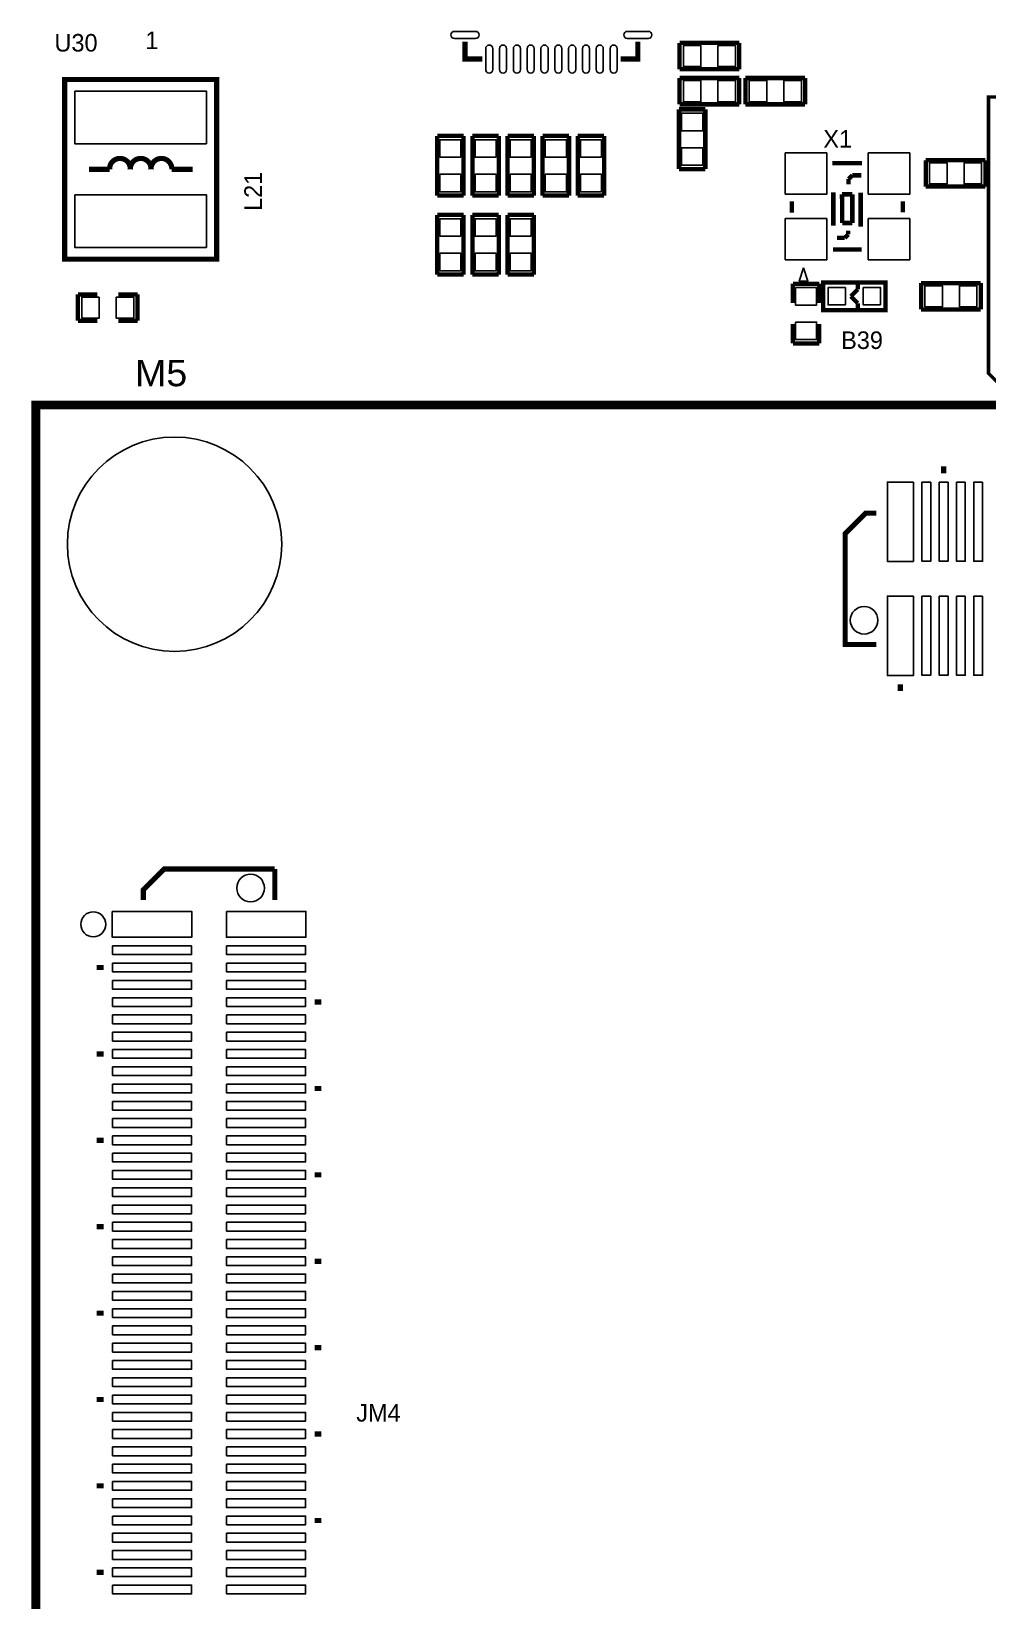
# Model space of a CAD drawing. Extents: x -41 to 160, y -9 to 129.
# Drawn here: x 36.14 to 63.8, y 39.73 to 85.14 of the extents above; entities that cross this region are included whole.
import ezdxf

# ---------------------------------------------------------------- set-up
doc = ezdxf.new("R2010")
doc.units = 0
for name, color, linetype in [('BG_SILKSCREEN_TOP', 7, 'CONTINUOUS'), ('PG_SILKSCREEN_TOP', 2, 'CONTINUOUS'), ('PIN_TOP', 1, 'CONTINUOUS'), ('RD_SILKSCREEN_TOP', 40, 'CONTINUOUS')]:
    doc.layers.add(name, color=color, linetype=linetype)

msp = doc.modelspace()

# ---------------------------------------------------------------- linework, layer by layer
at = {"layer": 'BG_SILKSCREEN_TOP', "const_width": 0.254}
for points in [[(66.39306, 14.3129), (36.26358, 14.3129), (36.26358, 74.32548), (41.13784, 74.32548)], [(41.13784, 74.32548), (88.69426, 74.32548)]]:
    msp.add_lwpolyline(points, dxfattribs=at)
at = {"layer": 'PG_SILKSCREEN_TOP'}
for points, const_width in [([(48.681005, 84.834755), (48.681005, 84.334756), (49.181004, 84.334756)], 0.150012), ([(53.180996, 84.334756), (53.680995, 84.334756), (53.680995, 84.834755)], 0.150012), ([(54.8894, 84.802751), (54.8894, 84.040751)], 0.127), ([(56.6166, 84.802751), (54.8894, 84.802751)], 0.127), ([(56.6166, 84.040751), (56.6166, 84.802751)], 0.127), ([(54.8894, 84.040751), (56.6166, 84.040751)], 0.127), ([(41.498876, 78.542845), (41.498876, 83.742835), (37.098884, 83.742835), (37.098884, 78.542845), (41.498876, 78.542845)], 0.150012), ([(54.8894, 83.786751), (54.8894, 83.024751)], 0.127), ([(56.6166, 83.786751), (54.8894, 83.786751)], 0.127), ([(56.6166, 83.024751), (56.6166, 83.786751)], 0.127), ([(56.7944, 83.786751), (56.7944, 83.024751)], 0.127), ([(58.5216, 83.786751), (56.7944, 83.786751)], 0.127), ([(58.5216, 83.024751), (58.5216, 83.786751)], 0.127), ([(64.826007, 74.240009), (63.826009, 75.240007), (63.826009, 83.239991), (72.825991, 83.239991), (72.825991, 74.240009), (64.826007, 74.240009)], 0.1), ([(54.871899, 82.880251), (54.871899, 81.153051)], 0.127), ([(55.633899, 82.880251), (54.871899, 82.880251)], 0.127), ([(54.8894, 83.024751), (56.6166, 83.024751)], 0.127), ([(55.633899, 81.153051), (55.633899, 82.880251)], 0.127), ([(56.7944, 83.024751), (58.5216, 83.024751)], 0.127), ([(47.879, 82.110351), (47.879, 80.383151)], 0.127), ([(48.641, 82.110351), (47.879, 82.110351)], 0.127), ([(48.641, 80.383151), (48.641, 82.110351)], 0.127), ([(48.895, 82.110351), (48.895, 80.383151)], 0.127), ([(49.657, 82.110351), (48.895, 82.110351)], 0.127), ([(49.657, 80.383151), (49.657, 82.110351)], 0.127), ([(49.911, 82.110351), (49.911, 80.383151)], 0.127), ([(50.673, 82.110351), (49.911, 82.110351)], 0.127), ([(50.673, 80.383151), (50.673, 82.110351)], 0.127), ([(50.927, 82.110351), (50.927, 80.383151)], 0.127), ([(51.689, 82.110351), (50.927, 82.110351)], 0.127), ([(51.689, 80.383151), (51.689, 82.110351)], 0.127), ([(51.943, 82.110351), (51.943, 80.383151)], 0.127), ([(52.705, 82.110351), (51.943, 82.110351)], 0.127), ([(52.705, 80.383151), (52.705, 82.110351)], 0.127), ([(59.306993, 81.320919), (60.166987, 81.320919)], 0.127), ([(62.009299, 81.407), (62.009299, 80.645)], 0.127), ([(63.736499, 81.407), (62.009299, 81.407)], 0.127), ([(63.736499, 80.645), (63.736499, 81.407)], 0.127), ([(37.798883, 81.14284), (38.398882, 81.14284)], 0.150012), ([(40.198878, 81.14284), (40.798877, 81.14284)], 0.150012), ([(54.871899, 81.153051), (55.633899, 81.153051)], 0.127), ([(59.776893, 80.8609), (59.886901, 80.970907)], 0.127), ([(59.776893, 80.711116), (59.776893, 80.8609)], 0.127), ([(59.886901, 80.970907), (60.146895, 80.970907)], 0.127), ([(47.879, 80.383151), (48.641, 80.383151)], 0.127), ([(48.895, 80.383151), (49.657, 80.383151)], 0.127), ([(49.911, 80.383151), (50.673, 80.383151)], 0.127), ([(50.927, 80.383151), (51.689, 80.383151)], 0.127), ([(51.943, 80.383151), (52.705, 80.383151)], 0.127), ([(59.336889, 79.510915), (59.336889, 80.481018)], 0.127), ([(59.586901, 80.421023), (59.596807, 79.5909)], 0.127), ([(59.886901, 80.421023), (59.586901, 80.421023)], 0.127), ([(59.886901, 79.5909), (59.886901, 80.421023)], 0.127), ([(60.126905, 79.48102), (60.126905, 80.47101)], 0.127), ([(62.009299, 80.645), (63.736499, 80.645)], 0.127), ([(58.13679, 79.890899), (58.13679, 80.221099)], 0.127), ([(61.346791, 79.90111), (61.346791, 80.221099)], 0.127), ([(47.879, 79.824351), (47.879, 78.097151)], 0.127), ([(48.641, 79.824351), (47.879, 79.824351)], 0.127), ([(48.641, 78.097151), (48.641, 79.824351)], 0.127), ([(48.895, 79.824351), (48.895, 78.097151)], 0.127), ([(49.657, 79.824351), (48.895, 79.824351)], 0.127), ([(49.657, 78.097151), (49.657, 79.824351)], 0.127), ([(49.911, 79.824351), (49.911, 78.097151)], 0.127), ([(50.673, 79.824351), (49.911, 79.824351)], 0.127), ([(50.673, 78.097151), (50.673, 79.824351)], 0.127), ([(59.596807, 79.5909), (59.886901, 79.5909)], 0.127), ([(59.446897, 79.160903), (59.666886, 79.160903)], 0.127), ([(59.666886, 79.160903), (59.766987, 79.261005)], 0.127), ([(59.766987, 79.261005), (59.766987, 79.371012)], 0.127), ([(59.326805, 78.821102), (60.156903, 78.821102)], 0.127), ([(47.879, 78.097151), (48.641, 78.097151)], 0.127), ([(48.895, 78.097151), (49.657, 78.097151)], 0.127), ([(49.911, 78.097151), (50.673, 78.097151)], 0.127), ([(58.166, 77.833499), (58.166, 77.274699)], 0.127), ([(58.928, 77.833499), (58.166, 77.833499)], 0.127), ([(58.928, 77.274699), (58.928, 77.833499)], 0.127), ([(60.843897, 77.070001), (60.843897, 77.869999), (59.044103, 77.869999), (59.044103, 77.070001), (60.843897, 77.070001)], 0.127), ([(59.843899, 77.47), (60.044101, 77.669898)], 0.127), ([(60.044101, 77.669898), (60.044101, 77.810106)], 0.127), ([(63.6016, 77.851), (61.8744, 77.851)], 0.127), ([(61.8744, 77.851), (61.8744, 77.089)], 0.127), ([(63.6016, 77.089), (63.6016, 77.851)], 0.127), ([(38.04158, 77.52334), (37.48278, 77.52334)], 0.127), ([(37.48278, 77.52334), (37.48278, 76.76134)], 0.127), ([(39.20998, 77.52334), (38.65118, 77.52334)], 0.127), ([(39.20998, 76.76134), (39.20998, 77.52334)], 0.127), ([(60.044101, 77.270102), (59.843899, 77.47)], 0.127), ([(60.044101, 77.119988), (60.044101, 77.270102)], 0.127), ([(37.48278, 76.76134), (38.04158, 76.76134)], 0.127), ([(38.65118, 76.76134), (39.20998, 76.76134)], 0.127), ([(61.8744, 77.089), (63.6016, 77.089)], 0.127), ([(58.166, 76.665099), (58.166, 76.106299)], 0.127), ([(58.928, 76.106299), (58.928, 76.665099)], 0.127), ([(58.166, 76.106299), (58.928, 76.106299)], 0.127), ([(62.527383, 72.345906), (62.527383, 72.545905)], 0.150012), ([(60.5774, 71.195895), (60.2774, 71.195895), (59.677402, 70.595896), (59.677402, 67.395903), (60.5774, 67.395903)], 0.150012), ([(61.277398, 66.045893), (61.277398, 66.245892)], 0.150012), ([(43.177409, 60.895916), (39.977416, 60.895916), (39.377417, 60.295917), (39.377417, 59.995918)], 0.150012), ([(43.177409, 59.995918), (43.177409, 60.895916)], 0.150012), ([(38.227406, 58.045934), (38.027407, 58.045934)], 0.150012), ([(44.527419, 57.045936), (44.32742, 57.045936)], 0.150012), ([(38.227406, 55.545914), (38.027407, 55.545914)], 0.150012), ([(44.527419, 54.545916), (44.32742, 54.545916)], 0.150012), ([(38.227406, 53.045919), (38.027407, 53.045919)], 0.150012), ([(44.527419, 52.045921), (44.32742, 52.045921)], 0.150012), ([(38.227406, 50.545924), (38.027407, 50.545924)], 0.150012), ([(44.527419, 49.545926), (44.32742, 49.545926)], 0.150012), ([(38.227406, 48.045929), (38.027407, 48.045929)], 0.150012), ([(44.527419, 47.045931), (44.32742, 47.045931)], 0.150012), ([(38.227406, 45.545934), (38.027407, 45.545934)], 0.150012), ([(44.527419, 44.545936), (44.32742, 44.545936)], 0.150012), ([(38.227406, 43.045913), (38.027407, 43.045913)], 0.150012), ([(44.527419, 42.045915), (44.32742, 42.045915)], 0.150012), ([(38.227406, 40.545918), (38.027407, 40.545918)], 0.150012)]:
    msp.add_lwpolyline(points, dxfattribs=dict(at, const_width=const_width))
at = {"layer": 'PG_SILKSCREEN_TOP', "const_width": 0.150012}
for points in [[(38.398882, 81.14284, -1.05711), (38.998881, 81.14284)], [(38.998881, 81.14284, -1.057098), (39.598879, 81.14284)], [(39.598879, 81.14284, -1.05711), (40.198878, 81.14284)]]:
    msp.add_lwpolyline(points, format="xyb", dxfattribs=at)
at = {"layer": 'PG_SILKSCREEN_TOP'}
msp.add_lwpolyline([(58.476896, 78.293011), (58.349896, 77.912011), (58.603896, 77.912011)], close=True, dxfattribs=at)
msp.add_lwpolyline([(38.288392, 59.295919, 1), (37.566434, 59.295928, 1)], format="xyb", close=True, dxfattribs=at)
at = {"layer": 'PIN_TOP'}
for points in [[(48.985805, 84.933155), (48.376205, 84.933155, -1), (48.376205, 85.136355), (48.985805, 85.136355, -1)], [(53.985795, 84.933155), (53.376195, 84.933155, -1), (53.376195, 85.136355), (53.985795, 85.136355, -1)], [(49.279404, 84.029956), (49.279404, 84.639556, -1), (49.482604, 84.639556), (49.482604, 84.029956, -1)], [(49.679403, 84.029956), (49.679403, 84.639556, -1), (49.882603, 84.639556), (49.882603, 84.029956, -1)], [(50.079402, 84.029956), (50.079402, 84.639556, -1), (50.282602, 84.639556), (50.282602, 84.029956, -1)], [(50.479401, 84.029956), (50.479401, 84.639556, -1), (50.682601, 84.639556), (50.682601, 84.029956, -1)], [(50.8794, 84.029956), (50.8794, 84.639556, -1), (51.0826, 84.639556), (51.0826, 84.029956, -1)], [(51.2794, 84.029956), (51.2794, 84.639556, -1), (51.4826, 84.639556), (51.4826, 84.029956, -1)], [(51.679399, 84.029956), (51.679399, 84.639556, -1), (51.882599, 84.639556), (51.882599, 84.029956, -1)], [(52.079398, 84.029956), (52.079398, 84.639556, -1), (52.282598, 84.639556), (52.282598, 84.029956, -1)], [(52.479397, 84.029956), (52.479397, 84.639556, -1), (52.682597, 84.639556), (52.682597, 84.029956, -1)], [(52.879396, 84.029956), (52.879396, 84.639556, -1), (53.082596, 84.639556), (53.082596, 84.029956, -1)]]:
    msp.add_lwpolyline(points, format="xyb", close=True, dxfattribs=at)
for points in [[(55.506899, 84.726551), (55.506899, 84.116951), (54.998899, 84.116951), (54.998899, 84.726551)], [(56.507101, 84.726551), (56.507101, 84.116951), (55.999101, 84.116951), (55.999101, 84.726551)], [(55.506899, 83.710551), (55.506899, 83.100951), (54.998899, 83.100951), (54.998899, 83.710551)], [(56.507101, 83.710551), (56.507101, 83.100951), (55.999101, 83.100951), (55.999101, 83.710551)], [(57.411899, 83.710551), (57.411899, 83.100951), (56.903899, 83.100951), (56.903899, 83.710551)], [(58.412101, 83.710551), (58.412101, 83.100951), (57.904101, 83.100951), (57.904101, 83.710551)], [(41.20388, 81.880837), (37.39388, 81.880837), (37.39388, 83.404837), (41.20388, 83.404837)], [(55.557699, 82.262751), (54.948099, 82.262751), (54.948099, 82.770751), (55.557699, 82.770751)], [(48.5648, 81.492852), (47.9552, 81.492852), (47.9552, 82.000852), (48.5648, 82.000852)], [(49.5808, 81.492852), (48.9712, 81.492852), (48.9712, 82.000852), (49.5808, 82.000852)], [(50.5968, 81.492852), (49.9872, 81.492852), (49.9872, 82.000852), (50.5968, 82.000852)], [(51.6128, 81.492852), (51.0032, 81.492852), (51.0032, 82.000852), (51.6128, 82.000852)], [(52.6288, 81.492852), (52.0192, 81.492852), (52.0192, 82.000852), (52.6288, 82.000852)], [(55.557699, 81.26255), (54.948099, 81.26255), (54.948099, 81.77055), (55.557699, 81.77055)], [(57.947052, 80.421074), (57.947052, 81.62097), (59.146948, 81.62097), (59.146948, 80.421074)], [(60.346844, 80.421074), (60.346844, 81.62097), (61.54674, 81.62097), (61.54674, 80.421074)], [(62.626799, 81.3308), (62.626799, 80.7212), (62.118799, 80.7212), (62.118799, 81.3308)], [(63.627, 81.3308), (63.627, 80.7212), (63.119, 80.7212), (63.119, 81.3308)], [(48.5648, 80.492651), (47.9552, 80.492651), (47.9552, 81.000651), (48.5648, 81.000651)], [(49.5808, 80.492651), (48.9712, 80.492651), (48.9712, 81.000651), (49.5808, 81.000651)], [(50.5968, 80.492651), (49.9872, 80.492651), (49.9872, 81.000651), (50.5968, 81.000651)], [(51.6128, 80.492651), (51.0032, 80.492651), (51.0032, 81.000651), (51.6128, 81.000651)], [(52.6288, 80.492651), (52.0192, 80.492651), (52.0192, 81.000651), (52.6288, 81.000651)], [(41.20388, 78.880843), (37.39388, 78.880843), (37.39388, 80.404843), (41.20388, 80.404843)], [(48.5648, 79.206852), (47.9552, 79.206852), (47.9552, 79.714852), (48.5648, 79.714852)], [(49.5808, 79.206852), (48.9712, 79.206852), (48.9712, 79.714852), (49.5808, 79.714852)], [(50.5968, 79.206852), (49.9872, 79.206852), (49.9872, 79.714852), (50.5968, 79.714852)], [(57.947052, 78.521052), (57.947052, 79.720948), (59.146948, 79.720948), (59.146948, 78.521052)], [(60.346844, 78.521052), (60.346844, 79.720948), (61.54674, 79.720948), (61.54674, 78.521052)], [(48.5648, 78.206651), (47.9552, 78.206651), (47.9552, 78.714651), (48.5648, 78.714651)], [(49.5808, 78.206651), (48.9712, 78.206651), (48.9712, 78.714651), (49.5808, 78.714651)], [(50.5968, 78.206651), (49.9872, 78.206651), (49.9872, 78.714651), (50.5968, 78.714651)], [(58.2422, 77.724), (58.8518, 77.724), (58.8518, 77.216), (58.2422, 77.216)], [(59.68605, 77.21995), (59.18595, 77.21995), (59.18595, 77.72005), (59.68605, 77.72005)], [(60.70205, 77.21995), (60.20195, 77.21995), (60.20195, 77.72005), (60.70205, 77.72005)], [(61.983899, 77.1652), (61.983899, 77.7748), (62.491899, 77.7748), (62.491899, 77.1652)], [(62.984101, 77.1652), (62.984101, 77.7748), (63.492101, 77.7748), (63.492101, 77.1652)], [(38.100279, 77.44714), (38.100279, 76.83754), (37.592279, 76.83754), (37.592279, 77.44714)], [(39.100481, 77.44714), (39.100481, 76.83754), (38.592481, 76.83754), (38.592481, 77.44714)], [(58.2422, 76.723799), (58.8518, 76.723799), (58.8518, 76.215799), (58.2422, 76.215799)], [(61.652442, 72.095906), (61.652442, 69.795911), (60.902355, 69.795911), (60.902355, 72.095906)], [(62.154384, 72.088908), (62.154384, 69.802908), (61.900384, 69.802908), (61.900384, 72.088908)], [(62.654383, 72.088908), (62.654383, 69.802908), (62.400383, 69.802908), (62.400383, 72.088908)], [(63.154382, 72.088908), (63.154382, 69.802908), (62.900382, 69.802908), (62.900382, 72.088908)], [(63.654381, 72.088908), (63.654381, 69.802908), (63.400381, 69.802908), (63.400381, 72.088908)], [(61.652442, 68.795887), (61.652442, 66.495892), (60.902355, 66.495892), (60.902355, 68.795887)], [(62.154384, 68.78889), (62.154384, 66.50289), (61.900384, 66.50289), (61.900384, 68.78889)], [(62.654383, 68.78889), (62.654383, 66.50289), (62.400383, 66.50289), (62.400383, 68.78889)], [(63.154382, 68.78889), (63.154382, 66.50289), (62.900382, 66.50289), (62.900382, 68.78889)], [(63.654381, 68.78889), (63.654381, 66.50289), (63.400381, 66.50289), (63.400381, 68.78889)], [(38.477406, 59.670963), (40.777401, 59.670963), (40.777401, 58.920875), (38.477406, 58.920875)], [(41.777425, 59.670963), (44.07742, 59.670963), (44.07742, 58.920875), (41.777425, 58.920875)], [(38.484404, 58.672933), (40.770404, 58.672933), (40.770404, 58.418933), (38.484404, 58.418933)], [(41.784422, 58.672933), (44.070422, 58.672933), (44.070422, 58.418933), (41.784422, 58.418933)], [(38.484404, 58.172934), (40.770404, 58.172934), (40.770404, 57.918934), (38.484404, 57.918934)], [(41.784422, 58.172934), (44.070422, 58.172934), (44.070422, 57.918934), (41.784422, 57.918934)], [(38.484404, 57.672935), (40.770404, 57.672935), (40.770404, 57.418935), (38.484404, 57.418935)], [(41.784422, 57.672935), (44.070422, 57.672935), (44.070422, 57.418935), (41.784422, 57.418935)], [(38.484404, 57.172936), (40.770404, 57.172936), (40.770404, 56.918936), (38.484404, 56.918936)], [(41.784422, 57.172936), (44.070422, 57.172936), (44.070422, 56.918936), (41.784422, 56.918936)], [(38.484404, 56.672912), (40.770404, 56.672912), (40.770404, 56.418912), (38.484404, 56.418912)], [(41.784422, 56.672912), (44.070422, 56.672912), (44.070422, 56.418912), (41.784422, 56.418912)], [(38.484404, 56.172913), (40.770404, 56.172913), (40.770404, 55.918913), (38.484404, 55.918913)], [(41.784422, 56.172913), (44.070422, 56.172913), (44.070422, 55.918913), (41.784422, 55.918913)], [(38.484404, 55.672914), (40.770404, 55.672914), (40.770404, 55.418914), (38.484404, 55.418914)], [(41.784422, 55.672914), (44.070422, 55.672914), (44.070422, 55.418914), (41.784422, 55.418914)], [(38.484404, 55.172915), (40.770404, 55.172915), (40.770404, 54.918915), (38.484404, 54.918915)], [(41.784422, 55.172915), (44.070422, 55.172915), (44.070422, 54.918915), (41.784422, 54.918915)], [(38.484404, 54.672916), (40.770404, 54.672916), (40.770404, 54.418916), (38.484404, 54.418916)], [(41.784422, 54.672916), (44.070422, 54.672916), (44.070422, 54.418916), (41.784422, 54.418916)], [(38.484404, 54.172917), (40.770404, 54.172917), (40.770404, 53.918917), (38.484404, 53.918917)], [(41.784422, 54.172917), (44.070422, 54.172917), (44.070422, 53.918917), (41.784422, 53.918917)], [(38.484404, 53.672918), (40.770404, 53.672918), (40.770404, 53.418918), (38.484404, 53.418918)], [(41.784422, 53.672918), (44.070422, 53.672918), (44.070422, 53.418918), (41.784422, 53.418918)], [(38.484404, 53.172919), (40.770404, 53.172919), (40.770404, 52.918919), (38.484404, 52.918919)], [(41.784422, 53.172919), (44.070422, 53.172919), (44.070422, 52.918919), (41.784422, 52.918919)], [(38.484404, 52.67292), (40.770404, 52.67292), (40.770404, 52.41892), (38.484404, 52.41892)], [(41.784422, 52.67292), (44.070422, 52.67292), (44.070422, 52.41892), (41.784422, 52.41892)], [(38.484404, 52.172921), (40.770404, 52.172921), (40.770404, 51.918921), (38.484404, 51.918921)], [(41.784422, 52.172921), (44.070422, 52.172921), (44.070422, 51.918921), (41.784422, 51.918921)], [(38.484404, 51.672922), (40.770404, 51.672922), (40.770404, 51.418922), (38.484404, 51.418922)], [(41.784422, 51.672922), (44.070422, 51.672922), (44.070422, 51.418922), (41.784422, 51.418922)], [(38.484404, 51.172923), (40.770404, 51.172923), (40.770404, 50.918923), (38.484404, 50.918923)], [(41.784422, 51.172923), (44.070422, 51.172923), (44.070422, 50.918923), (41.784422, 50.918923)], [(38.484404, 50.672924), (40.770404, 50.672924), (40.770404, 50.418924), (38.484404, 50.418924)], [(41.784422, 50.672924), (44.070422, 50.672924), (44.070422, 50.418924), (41.784422, 50.418924)], [(38.484404, 50.172925), (40.770404, 50.172925), (40.770404, 49.918925), (38.484404, 49.918925)], [(41.784422, 50.172925), (44.070422, 50.172925), (44.070422, 49.918925), (41.784422, 49.918925)], [(38.484404, 49.672926), (40.770404, 49.672926), (40.770404, 49.418926), (38.484404, 49.418926)], [(41.784422, 49.672926), (44.070422, 49.672926), (44.070422, 49.418926), (41.784422, 49.418926)], [(38.484404, 49.172927), (40.770404, 49.172927), (40.770404, 48.918927), (38.484404, 48.918927)], [(41.784422, 49.172927), (44.070422, 49.172927), (44.070422, 48.918927), (41.784422, 48.918927)], [(38.484404, 48.672928), (40.770404, 48.672928), (40.770404, 48.418928), (38.484404, 48.418928)], [(41.784422, 48.672928), (44.070422, 48.672928), (44.070422, 48.418928), (41.784422, 48.418928)], [(38.484404, 48.172929), (40.770404, 48.172929), (40.770404, 47.918929), (38.484404, 47.918929)], [(41.784422, 48.172929), (44.070422, 48.172929), (44.070422, 47.918929), (41.784422, 47.918929)], [(38.484404, 47.67293), (40.770404, 47.67293), (40.770404, 47.41893), (38.484404, 47.41893)], [(41.784422, 47.67293), (44.070422, 47.67293), (44.070422, 47.41893), (41.784422, 47.41893)], [(38.484404, 47.172931), (40.770404, 47.172931), (40.770404, 46.918931), (38.484404, 46.918931)], [(41.784422, 47.172931), (44.070422, 47.172931), (44.070422, 46.918931), (41.784422, 46.918931)], [(38.484404, 46.672932), (40.770404, 46.672932), (40.770404, 46.418932), (38.484404, 46.418932)], [(41.784422, 46.672932), (44.070422, 46.672932), (44.070422, 46.418932), (41.784422, 46.418932)], [(38.484404, 46.172933), (40.770404, 46.172933), (40.770404, 45.918933), (38.484404, 45.918933)], [(41.784422, 46.172933), (44.070422, 46.172933), (44.070422, 45.918933), (41.784422, 45.918933)], [(38.484404, 45.672934), (40.770404, 45.672934), (40.770404, 45.418934), (38.484404, 45.418934)], [(41.784422, 45.672934), (44.070422, 45.672934), (44.070422, 45.418934), (41.784422, 45.418934)], [(38.484404, 45.172935), (40.770404, 45.172935), (40.770404, 44.918935), (38.484404, 44.918935)], [(41.784422, 45.172935), (44.070422, 45.172935), (44.070422, 44.918935), (41.784422, 44.918935)], [(38.484404, 44.672936), (40.770404, 44.672936), (40.770404, 44.418936), (38.484404, 44.418936)], [(41.784422, 44.672936), (44.070422, 44.672936), (44.070422, 44.418936), (41.784422, 44.418936)], [(38.484404, 44.172911), (40.770404, 44.172911), (40.770404, 43.918911), (38.484404, 43.918911)], [(41.784422, 44.172911), (44.070422, 44.172911), (44.070422, 43.918911), (41.784422, 43.918911)], [(38.484404, 43.672912), (40.770404, 43.672912), (40.770404, 43.418912), (38.484404, 43.418912)], [(41.784422, 43.672912), (44.070422, 43.672912), (44.070422, 43.418912), (41.784422, 43.418912)], [(38.484404, 43.172913), (40.770404, 43.172913), (40.770404, 42.918913), (38.484404, 42.918913)], [(41.784422, 43.172913), (44.070422, 43.172913), (44.070422, 42.918913), (41.784422, 42.918913)], [(38.484404, 42.672914), (40.770404, 42.672914), (40.770404, 42.418914), (38.484404, 42.418914)], [(41.784422, 42.672914), (44.070422, 42.672914), (44.070422, 42.418914), (41.784422, 42.418914)], [(38.484404, 42.172915), (40.770404, 42.172915), (40.770404, 41.918915), (38.484404, 41.918915)], [(41.784422, 42.172915), (44.070422, 42.172915), (44.070422, 41.918915), (41.784422, 41.918915)], [(38.484404, 41.672916), (40.770404, 41.672916), (40.770404, 41.418916), (38.484404, 41.418916)], [(41.784422, 41.672916), (44.070422, 41.672916), (44.070422, 41.418916), (41.784422, 41.418916)], [(38.484404, 41.172917), (40.770404, 41.172917), (40.770404, 40.918917), (38.484404, 40.918917)], [(41.784422, 41.172917), (44.070422, 41.172917), (44.070422, 40.918917), (41.784422, 40.918917)], [(38.484404, 40.672918), (40.770404, 40.672918), (40.770404, 40.418918), (38.484404, 40.418918)], [(41.784422, 40.672918), (44.070422, 40.672918), (44.070422, 40.418918), (41.784422, 40.418918)], [(38.484404, 40.172919), (40.770404, 40.172919), (40.770404, 39.918919), (38.484404, 39.918919)], [(41.784422, 40.172919), (44.070422, 40.172919), (44.070422, 39.918919), (41.784422, 39.918919)]]:
    msp.add_lwpolyline(points, close=True, dxfattribs=at)
for centre, radius in [((40.27739, 70.295897), 3.099994), ((60.227388, 68.095901), 0.399999), ((42.477411, 60.34593), 0.399999)]:
    msp.add_circle(centre, radius, dxfattribs=at)

# ---------------------------------------------------------------- texts
at = {"layer": 'BG_SILKSCREEN_TOP'}
msp.add_text('1', height=0.508, dxfattribs=at).set_placement((39.4335, 84.624316))
at = {"layer": 'RD_SILKSCREEN_TOP'}
for s, p in [('U30', (36.8046, 84.553222)), ('X1', (59.046897, 81.771007)), ('B39', (59.563, 75.946)), ('JM4', (45.53458, 44.906362))]:
    msp.add_text(s, height=0.508, dxfattribs=at).set_placement(p)
msp.add_text('L21', height=0.508, rotation=90, dxfattribs=at).set_placement((42.80469, 79.940709))
at = {"layer": 'RD_SILKSCREEN_TOP', "width": 1.066667}
msp.add_text('M5', height=0.762, dxfattribs=at).set_placement((39.13439, 74.867897))

doc.saveas('drawing.dxf')
